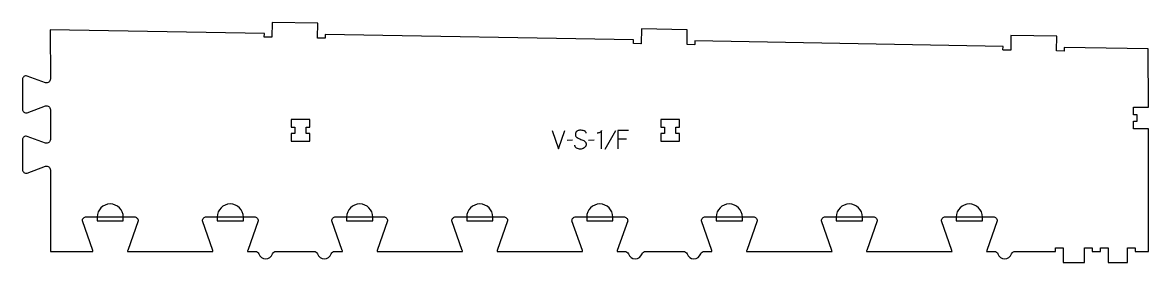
# Model space of a CAD drawing. Extents: x 0 to 1828, y 0 to 390.
import ezdxf

# ---------------------------------------------------------------- set-up
doc = ezdxf.new("R2010")
doc.units = 0
for name, color, linetype in [('1_ANYTOOL_1MMDEEP_LABELS_S', 2, 'CONTINUOUS'), ('3_ANYTOOL_CUTTHROUGH_INSID', 4, 'CONTINUOUS'), ('4_ANYTOOL_CUTTHROUGH_OUTSI', 5, 'CONTINUOUS'), ('5_ANYTOOL_HALF_MILL_9MM_IN', 3, 'CONTINUOUS')]:
    doc.layers.add(name, color=color, linetype=linetype)

msp = doc.modelspace()

# ---------------------------------------------------------------- linework, layer by layer
at = {"layer": '1_ANYTOOL_1MMDEEP_LABELS_S'}
for p, q in [((962.750335, 214.016028), (945.56462, 183.244599)), ((892.850335, 198.373171), (884.06462, 198.287456)), ((927.907477, 198.373171), (919.121763, 198.287456)), ((980.836049, 200.516028), (966.350335, 200.516028))]:
    msp.add_line(p, q, dxfattribs=at)
for points in [[(859.721763, 214.487456), (870.093192, 184.487456), (880.636049, 214.487456)], [(984.007477, 214.487456), (966.350335, 214.487456), (966.350335, 184.487456)]]:
    msp.add_lwpolyline(points, dxfattribs=at)
for points in [[(915.093192, 209.901742, 0.071867), (914.900078, 211.238349, 0.100684), (914.273549, 212.419599, 0.047558), (913.798995, 212.89605, 0.038563), (913.248995, 213.284778, 0.037928), (912.551807, 213.632246, 0.026634), (911.81462, 213.887456, 0.028461), (908.791287, 214.573439, 0.041577), (905.707477, 214.830314, 0.036938), (904.205117, 214.719174, 0.041531), (902.73962, 214.374956, 0.041583), (901.362243, 213.797748, 0.038125), (900.093192, 213.008885, 0.057611), (899.023039, 212.016981, 0.065808), (898.228906, 210.796385, 0.06469), (897.75141, 209.33683, 0.046778), (897.607477, 207.801742, 0.052235), (897.769833, 206.2519, 0.075448), (898.31462, 204.801742, 0.076671), (899.230712, 203.62869, 0.061023), (900.436049, 202.744599, 0.021951), (903.464903, 201.217254, 0.018213), (906.607477, 199.937456, -0.02405), (909.708962, 198.631994, -0.02981), (912.650335, 197.001742, -0.068439), (913.791636, 196.035812, -0.079282), (914.600335, 194.783885, -0.076308), (915.025334, 193.205203, -0.047772), (915.050335, 191.558885, -0.046243), (914.7571, 189.877926, -0.06359), (914.107477, 188.307099, -0.064671), (913.134654, 187.02291, -0.057073), (911.878906, 186.008885, -0.067522), (908.910598, 184.645975, -0.070793), (905.686049, 184.144599, -0.064027), (902.547034, 184.507114, -0.070447), (899.621763, 185.687456, -0.054374), (898.463346, 186.537089, -0.074742), (897.56462, 187.648171, -0.075199), (897.041613, 188.954549, -0.057737), (896.878906, 190.358885)], [(940.036049, 184.487456), (940.036049, 214.530314, -0.057478), (939.772026, 213.437346, -0.075801), (939.232477, 212.457099, -0.075474), (938.417025, 211.673225, -0.055107), (937.421763, 211.123171, -0.039607), (935.279523, 210.423659, -0.05918), (933.050335, 210.158885)]]:
    msp.add_lwpolyline(points, format="xyb", dxfattribs=at)
at = {"layer": '3_ANYTOOL_CUTTHROUGH_INSID'}
for points in [[(442.424087, 196.956456), (466.674087, 196.956456), (466.674087, 209.456456), (460.674087, 209.456456), (460.674087, 219.956456), (466.674087, 219.956456), (466.674087, 232.456456), (436.174087, 232.456456), (436.174087, 219.956456), (442.174087, 219.956456), (442.174087, 209.456456), (436.174087, 209.456456), (436.174087, 196.956456)], [(1042.424087, 196.956456), (1066.674087, 196.956456), (1066.674087, 209.456456), (1060.674087, 209.456456), (1060.674087, 219.956456), (1066.674087, 219.956456), (1066.674087, 232.456456), (1036.174087, 232.456456), (1036.174087, 219.956456), (1042.174087, 219.956456), (1042.174087, 209.456456), (1036.174087, 209.456456), (1036.174087, 196.956456)]]:
    msp.add_lwpolyline(points, close=True, dxfattribs=at)
at = {"layer": '4_ANYTOOL_CUTTHROUGH_OUTSI'}
msp.add_lwpolyline([(1611.769452, 18), (1677.173889, 18), (1677.173889, 23.75, -0.414214), (1677.423889, 24), (1689.423889, 24, -0.414214), (1689.673889, 23.75), (1689.673889, 0), (1724.173889, 0), (1724.173889, 23.75, -0.414214), (1724.423889, 24), (1736.423889, 24, -0.414214), (1736.673889, 23.75), (1736.673889, 18), (1750.085889, 18), (1750.085889, 23.75, -0.414214), (1750.335889, 24), (1762.335889, 24, -0.414214), (1762.585889, 23.75), (1762.585889, 0), (1794.173889, 0), (1794.173889, 23.75, -0.414214), (1794.423889, 24), (1806.423889, 24, -0.414214), (1806.673889, 23.75), (1806.673889, 18), (1828.173822, 18), (1828.043039, 216.956456), (1804.243299, 216.956456, -0.414214), (1803.993299, 217.206456), (1803.993299, 229.206456, -0.414214), (1804.243299, 229.456456), (1809.993299, 229.456456), (1809.993299, 239.956456), (1804.243299, 239.956456, -0.414214), (1803.993299, 240.206456), (1803.993299, 252.206456, -0.414214), (1804.243299, 252.456456), (1827.992972, 252.456456), (1827.869767, 346.840129), (1691.533885, 349.220238), (1691.43355, 343.471115, -0.414214), (1691.179226, 343.225516), (1679.181053, 343.43491, -0.414214), (1678.935453, 343.689234), (1679.349881, 367.435706), (1604.861228, 368.73591), (1604.446802, 344.989561, -0.414214), (1604.192478, 344.743961), (1592.194305, 344.953356, -0.414214), (1591.948705, 345.20768), (1592.049042, 350.95691), (1091.533885, 359.694853), (1091.43355, 353.945729, -0.414214), (1091.179226, 353.70013), (1079.181053, 353.909524, -0.414214), (1078.935453, 354.163849), (1079.349881, 377.91032), (1004.861228, 379.210524), (1004.446802, 355.464175, -0.414214), (1004.192478, 355.218576), (992.194305, 355.42797, -0.414214), (991.948705, 355.682294), (992.049042, 361.431524), (491.533885, 370.169467), (491.43355, 364.420344, -0.414214), (491.179226, 364.174744), (479.181053, 364.384139, -0.414214), (478.935453, 364.638463), (479.349881, 388.384934), (405.461136, 389.674665), (405.046711, 365.928316, -0.414214), (404.792386, 365.682717), (392.794214, 365.892111, -0.414214), (392.548614, 366.146435), (392.648951, 371.895665), (44.99833, 377.964914), (45.224087, 297.78957, -0.237079), (42.704903, 292.774887, -0.237079), (37.178163, 291.802804, -0.015608), (37.163364, 291.807752), (7.38769, 302.807734, 0.236335), (2.318105, 301.908713, 0.237079), (0.000456, 297.295528), (0, 248.789443, 0.237079), (2.317649, 244.17626, 0.237104), (7.402166, 243.282171), (37.163368, 254.27677, -0.015604), (37.178163, 254.281717, -0.502397), (45.224087, 248.295303), (45.224087, 199.789303, -0.502397), (37.178163, 193.802888, -0.015608), (37.163364, 193.807837), (7.38769, 204.807819, 0.236335), (2.318105, 203.908798, 0.237079), (0.000456, 199.295612), (0, 150.789528, 0.237079), (2.317649, 146.176344, 0.237104), (7.402166, 145.282256), (37.163368, 156.276855, -0.015604), (37.178163, 156.281801, -0.502397), (45.224087, 150.295387), (45.224087, 18), (114.318566, 18, 0.06141), (114.083656, 19.39487), (97.188123, 67.667412, -0.084368), (97.174087, 67.75, -0.414214), (103.424087, 74), (181.424087, 74, -0.414214), (187.674087, 67.75, -0.084368), (187.660052, 67.667412), (170.760939, 19.383805, 0.0608), (170.529608, 18), (309.218566, 18, 0.06141), (308.983656, 19.39487), (292.088123, 67.667412, -0.084368), (292.074087, 67.75, -0.414214), (298.324087, 74), (376.324087, 74, -0.414214), (382.574087, 67.75, -0.084368), (382.560052, 67.667412), (365.660939, 19.383805, 0.0608), (365.429608, 18), (377.828326, 18, -0.317837), (383.720883, 13.833333, 0.707107), (405.876895, 13.833333, -0.317837), (411.769452, 18), (424.423988, 18), (460.424383, 18), (473.078326, 18, -0.317837), (478.970883, 13.833333, 0.317837), (490.048889, 6, 0.317837), (501.126895, 13.833333, -0.317837), (507.019452, 18), (519.418495, 18, 0.061436), (519.183656, 19.39487), (502.288123, 67.667412, -0.084368), (502.274087, 67.75, -0.414214), (508.524087, 74), (586.524087, 74, -0.414214), (592.774087, 67.75, -0.084368), (592.760052, 67.667412), (575.860939, 19.383805, 0.0608), (575.629608, 18), (714.318566, 18, 0.06141), (714.083656, 19.39487), (697.188123, 67.667412, -0.084368), (697.174087, 67.75, -0.414214), (703.424087, 74), (781.424087, 74, -0.414214), (787.674087, 67.75, -0.084368), (787.660052, 67.667412), (770.760939, 19.383805, 0.0608), (770.529608, 18), (909.218566, 18, 0.06141), (908.983656, 19.39487), (892.088123, 67.667412, -0.084368), (892.074087, 67.75, -0.414214), (898.324087, 74), (976.324087, 74, -0.414214), (982.574087, 67.75, -0.084368), (982.560052, 67.667412), (965.660939, 19.383805, 0.0608), (965.429608, 18), (977.828326, 18, -0.317837), (983.720883, 13.833333, 0.707107), (1005.876895, 13.833333, -0.317837), (1011.769452, 18), (1024.423988, 18), (1060.424383, 18), (1073.078326, 18, -0.317837), (1078.970883, 13.833333, 0.707107), (1101.126895, 13.833333, -0.317837), (1107.019452, 18), (1119.418495, 18, 0.061436), (1119.183656, 19.39487), (1102.288123, 67.667412, -0.084368), (1102.274087, 67.75, -0.414214), (1108.524087, 74), (1186.524087, 74, -0.414214), (1192.774087, 67.75, -0.084368), (1192.760052, 67.667412), (1175.860939, 19.383805, 0.0608), (1175.629608, 18), (1314.318566, 18, 0.06141), (1314.083656, 19.39487), (1297.188123, 67.667412, -0.084368), (1297.174087, 67.75, -0.414214), (1303.424087, 74), (1381.424087, 74, -0.414214), (1387.674087, 67.75, -0.084368), (1387.660052, 67.667412), (1370.760939, 19.383805, 0.0608), (1370.529608, 18), (1509.218566, 18, 0.06141), (1508.983656, 19.39487), (1492.088123, 67.667412, -0.084368), (1492.074087, 67.75, -0.414214), (1498.324087, 74), (1576.324087, 74, -0.414214), (1582.574087, 67.75, -0.084368), (1582.560052, 67.667412), (1565.660939, 19.383805, 0.0608), (1565.429608, 18), (1577.828326, 18, -0.317837), (1583.720883, 13.833333, 0.707107), (1605.876895, 13.833333, -0.317837)], format="xyb", close=True, dxfattribs=at)
at = {"layer": '5_ANYTOOL_HALF_MILL_9MM_IN'}
for points in [[(163.674087, 73.5), (163.674087, 73.75, 1), (121.174087, 73.75), (121.174087, 67.5), (163.674087, 67.5)], [(358.574085, 73.76, 0.999765), (316.074087, 73.75), (316.074087, 67.5), (358.574087, 67.5)], [(568.774085, 73.76, 0.999765), (526.274087, 73.75), (526.274087, 67.5), (568.774087, 67.5)], [(763.674085, 73.76, 0.999765), (721.174087, 73.75), (721.174087, 67.5), (763.674087, 67.5)], [(958.574085, 73.76, 0.999765), (916.074087, 73.75), (916.074087, 67.5), (958.574087, 67.5)], [(1168.774087, 73.5), (1168.774087, 73.75, 1), (1126.274087, 73.75), (1126.274087, 67.5), (1168.774087, 67.5)], [(1363.674087, 73.5), (1363.674087, 73.75, 1), (1321.174087, 73.75), (1321.174087, 67.5), (1363.674087, 67.5)], [(1558.574087, 73.5), (1558.574087, 73.75, 1), (1516.074087, 73.75), (1516.074087, 67.5), (1558.574087, 67.5)]]:
    msp.add_lwpolyline(points, format="xyb", close=True, dxfattribs=at)

doc.saveas('drawing.dxf')
